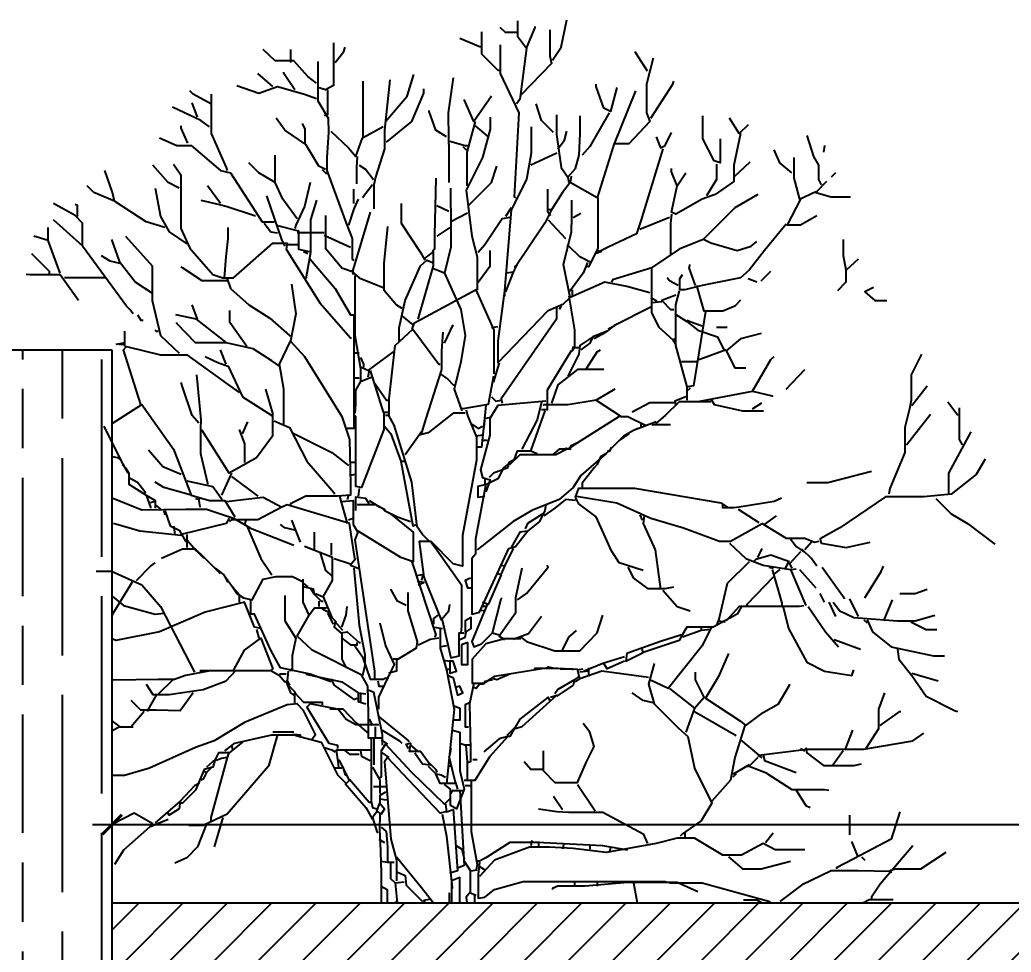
# Model space of a CAD drawing. Header units: centimetres. Extents: x -3096 to 17897, y -3131 to 15798.
# Drawn here: x 16646 to 17149, y 2409 to 2881 of the extents above; entities that cross this region are included whole.
import ezdxf

# ---------------------------------------------------------------- set-up
doc = ezdxf.new("R2010")
doc.units = ezdxf.units.CM
doc.layers.add('A-ANNO SYMB', color=3, linetype='Continuous', lineweight=13)
doc.styles.get("Standard").update_dxf_attribs({"font": 'Arial.ttf'})
doc.dimstyles.new('1_100', dxfattribs={"dimtxt": 15, "dimasz": 10, "dimexe": 10, "dimexo": 10, "dimgap": 5, "dimtad": 2, "dimdec": 0, "dimtxsty": 'Standard', "dimblk": 'ARCHTICK', "dimcen": 2.5, "dimdle": 10, "dimadec": 0, "dimazin": 0, "dimtfac": 1, "dimtdec": 0, "dimtmove": 0, "dimatfit": 3, "dimldrblk": 'ARCHTICK', "dimfxl": 1, "dimarcsym": 0})

# ---------------------------------------------------------------- blocks, each defined once
blk = doc.blocks.new('_ArchTick')
at = {"color": 0, "linetype": 'ByBlock', "const_width": 0.15}
blk.add_lwpolyline([(-0.5, -0.5), (0.5, 0.5)], dxfattribs=at)
blk = doc.blocks.new('*D73')
at = {"layer": 'A-ANNO SYMB', "color": 0, "lineweight": -2, "transparency": 16777216}
for p, q in [((16693.07, 2443.85), (16693.07, 2483.48)), ((17648.08, 2443.85), (17648.08, 2483.48)), ((16683.07, 2473.48), (17658.08, 2473.48))]:
    blk.add_line(p, q, dxfattribs=at)
at = {"layer": 'Defpoints', "color": 0, "transparency": 16777216}
for p in [(17648.08, 2473.48), (16693.07, 2433.85), (17648.08, 2433.85)]:
    blk.add_point(p, dxfattribs=at)
at = {"layer": 'A-ANNO SYMB', "color": 0, "lineweight": -2, "transparency": 16777216, "xscale": 10, "yscale": 10, "zscale": 10, "rotation": 180}
blk.add_blockref('_ArchTick', (16693.07, 2473.48), dxfattribs=at)
at = {"layer": 'A-ANNO SYMB', "color": 0, "lineweight": -2, "transparency": 16777216, "xscale": 10, "yscale": 10, "zscale": 10}
blk.add_blockref('_ArchTick', (17648.08, 2473.48), dxfattribs=at)
at = {"layer": 'A-ANNO SYMB', "color": 0, "transparency": 16777216, "insert": (17170.57, 2486.14), "char_height": 15, "attachment_point": 5}
blk.add_mtext('955', dxfattribs=at)

msp = doc.modelspace()

# ---------------------------------------------------------------- hatches: boundary and pattern name
at = {"transparency": 33554508}
h = msp.add_hatch(dxfattribs=at)
h.set_pattern_fill('GOST_WOOD', color=256, scale=10)
h.set_pattern_definition([(90, (6547.847, 2249.15), (60, -4e-15), [100, -20]), (90, (6567.847, 2229.15), (60, -4e-15), [60, -15, 30, -15]), (90, (6587.847, 2199.15), (60, -4e-15), [100, -20])])
h.paths.add_polyline_path([(16633.06, 2113.79), (16693.06, 2113.79), (16693.06, 2133.79), (16693.06, 2413.79), (16693.06, 2713.79), (16633.06, 2713.79)])
h = msp.add_hatch(dxfattribs=at)
h.set_pattern_fill('ANSI31', color=256, scale=5)
h.set_pattern_definition([(45, (13825.56, 2269.15), (-11.22532, 11.22532), [])])
h.paths.add_polyline_path([(16693.06, 2433.79), (16693.06, 2403.79), (17473.06, 2403.79), (17648.07, 2403.79), (17648.07, 2433.79)])
h.paths.add_polyline_path([(17013.06, 2403.79), (17013.06, 2153.79), (17028.06, 2153.79), (17028.06, 2403.79)])
h.paths.add_polyline_path([(17098.06, 2403.79), (17068.06, 2403.79), (17068.06, 2153.79), (17098.06, 2153.79)])
h.paths.add_polyline_path([(17228.06, 2153.79), (17243.06, 2153.79), (17243.06, 2403.79), (17228.06, 2403.79)])
h.paths.add_polyline_path([(17443.06, 2153.79), (17473.06, 2153.79), (17473.06, 2403.79), (17443.06, 2403.79)])

# ---------------------------------------------------------------- linework, layer by layer
for p, q in [((16693.06, 2713.79), (16633.06, 2713.79)), ((16693.06, 2413.79), (16693.06, 2713.79))]:
    msp.add_line(p, q)
at = {"color": 84}
for points in [[(16898.66, 2880.69), (16898.66, 2872.94), (16903.09, 2866.85), (16907.52, 2877.37), (16907.52, 2877.92)], [(16916.37, 2860.76), (16920.8, 2867.4), (16923.57, 2881.24)], [(16880.39, 2875.15), (16880.39, 2864.08), (16888.69, 2855.77), (16889.24, 2855.77)], [(16898.1, 2874.88), (16892.57, 2874.88), (16889.8, 2877.37)], [(16914.99, 2876.26), (16914.99, 2862.97), (16915.82, 2859.1), (16900.32, 2843.04)], [(16879.83, 2867.4), (16869.31, 2871.83)], [(16796.78, 2849.13), (16792.35, 2852.45), (16785.15, 2860.48), (16775.74, 2860.48), (16769.65, 2866.29)], [(16783.77, 2859.65), (16783.77, 2866.29)], [(16805.36, 2869.62), (16805.36, 2848.02), (16801.21, 2845.81), (16797.34, 2846.92)], [(16806.19, 2859.65), (16810.62, 2865.19), (16811.18, 2867.4)], [(16889.8, 2868.51), (16889.8, 2854.11), (16899.21, 2834.18), (16897, 2791.55), (16897.55, 2791)], [(16903.09, 2866.85), (16899.76, 2840.83), (16898.1, 2838.61)], [(16964.54, 2855.22), (16958.45, 2864.63), (16958.45, 2865.19)], [(16797.34, 2860.2), (16797.34, 2840.27), (16802.6, 2831.41), (16802.73, 2824.22), (16801.97, 2811.48), (16801.97, 2804.84), (16811.73, 2778.26), (16814.78, 2770.51), (16814.78, 2759.99), (16815.61, 2759.44)], [(16967.31, 2861.86), (16963.99, 2848.58), (16963.99, 2834.18), (16965.65, 2829.75), (16955.13, 2818.4), (16947.38, 2818.4)], [(16774.64, 2847.47), (16766.88, 2854.11)], [(16785.71, 2845.81), (16780.17, 2854.11), (16780.17, 2854.67)], [(16830.56, 2826.98), (16820.31, 2821.45), (16820.31, 2850.24)], [(16833.88, 2850.79), (16831.11, 2825.32), (16831.11, 2815.91), (16826.68, 2801.51), (16825.85, 2797.64), (16825.71, 2792.1), (16825.71, 2785.46)], [(16831.66, 2829.75), (16842.74, 2842.49), (16846.06, 2853.56)], [(16865.99, 2851.9), (16863.5, 2834.18), (16863.64, 2820.89), (16863.71, 2815.36), (16863.71, 2798.75)], [(16966.2, 2831.41), (16977.28, 2848.58), (16977.83, 2850.24)], [(16743.08, 2838.61), (16734.22, 2843.59), (16732.56, 2845.25)], [(16756.36, 2848.02), (16767.44, 2844.15), (16776.85, 2847.47), (16790.69, 2843.59), (16796.78, 2841.38)], [(16802.32, 2845.81), (16802.32, 2833.07), (16800.66, 2832.52)], [(16832.22, 2819.23), (16844.95, 2829.75), (16851.04, 2844.15), (16851.04, 2846.36)], [(16958.45, 2845.25), (16947.38, 2818.12), (16939.07, 2791), (16925.23, 2798.75), (16921.36, 2793.76), (16915.82, 2784.9), (16914.16, 2784.9)], [(16949.04, 2846.92), (16945.72, 2834.73), (16942.4, 2836.4), (16938.52, 2847.47), (16938.52, 2848.58)], [(16743.35, 2843.59), (16743.35, 2823.66), (16750.83, 2806.5), (16751.38, 2804.84)], [(16885.37, 2842.49), (16876.51, 2829.75), (16871.53, 2840.83)], [(16742.52, 2826.98), (16738.09, 2830.31), (16723.7, 2836.95)], [(16736.43, 2831.97), (16733.66, 2839.16)], [(16862.67, 2822), (16857.13, 2825.32), (16853.81, 2834.73), (16853.81, 2835.29)], [(16916.93, 2824.22), (16910.84, 2830.31), (16908.07, 2838.61)], [(16801.21, 2805.39), (16797.89, 2807.05), (16791.25, 2818.12), (16780.73, 2825.32), (16776.3, 2831.41)], [(16884.81, 2831.97), (16884.81, 2825.88), (16880.94, 2811.48), (16872.63, 2794.87), (16875.4, 2771.62), (16878.17, 2761.1), (16878.17, 2744.49)], [(16877.06, 2829.75), (16872.91, 2814.25), (16872.91, 2797.09)], [(16918.31, 2833.07), (16918.31, 2823.11), (16920.8, 2806.5), (16924.13, 2801.51), (16928, 2805.94), (16929.94, 2812.59), (16930.35, 2823.66), (16930.35, 2832.52)], [(16945.16, 2834.18), (16935.2, 2817.02), (16931.32, 2812.59)], [(17001.36, 2820.89), (17001.36, 2808.71), (16998.32, 2809.82), (16992.5, 2820.89), (16992.5, 2832.52)], [(17015.48, 2828.09), (17011.05, 2823.66), (17006.07, 2831.41)], [(16731.45, 2818.68), (16728.13, 2826.43), (16728.13, 2827.54)], [(16790.97, 2818.12), (16790.97, 2825.88), (16789.58, 2828.64)], [(16803.98, 2824.77), (16812.84, 2816.46), (16816.71, 2812.03), (16820.04, 2821.45)], [(16877.06, 2827.54), (16883.71, 2822), (16884.26, 2822)], [(16905.58, 2826.98), (16905.58, 2813.7), (16903.09, 2800.41), (16895.33, 2784.9), (16892.01, 2743.93), (16888.69, 2718.47), (16888.69, 2707.39), (16914.16, 2733.97), (16921.91, 2737.29), (16925.23, 2740.61), (16921.91, 2757.22), (16926.06, 2773.83), (16926.2, 2781.03), (16926.2, 2789.89)], [(16919.14, 2815.91), (16922.46, 2820.34), (16923.57, 2824.77)], [(16717.05, 2821.45), (16725.91, 2817.57), (16733.11, 2817.57), (16748.06, 2804.84), (16753.04, 2803.73), (16769.1, 2778.81), (16775.19, 2778.81)], [(16864.33, 2819.79), (16872.08, 2817.57), (16873.19, 2817.57)], [(16968.97, 2822), (16971.19, 2816.46), (16973.4, 2817.57), (16976.72, 2824.22)], [(17011.6, 2823.66), (17008.28, 2807.61), (17008.28, 2799.3), (16998.87, 2792.66), (16992.23, 2790.44), (16978.94, 2782.69), (16976.72, 2783.8), (16979.49, 2797.09), (16976.72, 2804.28), (16976.72, 2805.94)], [(17045.38, 2822.55), (17048.7, 2812.03), (17051.19, 2807.61), (17051.19, 2800.41), (17052.58, 2797.64)], [(16870.97, 2817.02), (16872.63, 2815.36)], [(16972.29, 2815.91), (16961.22, 2779.37), (16959.01, 2772.72), (16944.61, 2766.08), (16940.18, 2763.87), (16939.07, 2764.42)], [(17037.63, 2803.73), (17031.54, 2808.71), (17028.77, 2815.36)], [(17054.24, 2817.57), (17053.68, 2814.25)], [(16775.74, 2798.75), (16775.74, 2812.59)], [(16817.27, 2812.03), (16816.99, 2806.5), (16816.99, 2798.19)], [(16918.59, 2813.7), (16905.3, 2807.61)], [(17038.73, 2811.48), (17038.73, 2800.96), (17041.5, 2790.44), (17049.81, 2794.32)], [(16694.35, 2789.33), (16693.25, 2793.76), (16689.37, 2804.84)], [(16727.02, 2795.98), (16721.48, 2798.75), (16713.73, 2807.61)], [(16724.25, 2808.16), (16727.85, 2802.62), (16727.85, 2775.49), (16732.56, 2765.53), (16744.18, 2752.24), (16749.17, 2750.58), (16754.7, 2750.58), (16774.64, 2768.02), (16781.83, 2768.02), (16781.28, 2764.97), (16798.44, 2737.84), (16813.95, 2720.13), (16814.5, 2720.13)], [(16786.82, 2780.48), (16779.62, 2790.44), (16775.74, 2798.75), (16767.44, 2803.73), (16762.45, 2808.71)], [(16799.55, 2805.39), (16801.76, 2803.18)], [(16818.37, 2807.61), (16821.7, 2805.39), (16825.57, 2800.41)], [(16873.74, 2787.12), (16885.37, 2798.75), (16888.14, 2807.05)], [(16999.42, 2808.16), (16999.42, 2800.41), (16994.44, 2792.1)], [(17008.84, 2802.07), (17016.59, 2809.27)], [(16857.13, 2800.96), (16856.58, 2772.17), (16856.58, 2764.97), (16855.47, 2763.87)], [(16924.13, 2801.51), (16924.68, 2798.75)], [(16925.79, 2802.07), (16925.23, 2798.75)], [(16979.49, 2797.09), (16983.92, 2803.73)], [(17059.77, 2803.73), (17057.56, 2801.51)], [(16719.82, 2776.05), (16710.41, 2778.81), (16694.35, 2789.33), (16683.83, 2793.76), (16680.51, 2797.09)], [(16714.84, 2795.98), (16717.61, 2781.58), (16722.04, 2773.83), (16730.9, 2767.74)], [(16748.06, 2788.23), (16741.42, 2797.09)], [(16793.46, 2798.75), (16790.69, 2786.57), (16786.26, 2777.15), (16785.71, 2775.49)], [(16815.61, 2788.23), (16815.61, 2795.42)], [(16825.02, 2797.64), (16820.04, 2791)], [(16864.61, 2795.98), (16864.74, 2776.05), (16864.74, 2766.08), (16861.56, 2752.79), (16856.02, 2755.01)], [(16913.88, 2795.42), (16913.88, 2784.35), (16915.27, 2782.14)], [(17055.34, 2799.3), (17049.81, 2793.76), (17057.56, 2791.55), (17067.52, 2791.55)], [(16738.09, 2789.89), (16747.51, 2787.67), (16751.38, 2786.57), (16765.22, 2782.14), (16765.78, 2782.14)], [(16771.31, 2792.1), (16779.06, 2769.4), (16780.73, 2766.63)], [(16796.78, 2789.89), (16793.74, 2779.92), (16793.74, 2763.31), (16791.25, 2750.02)], [(16817.82, 2790.44), (16815.61, 2785.46), (16812.84, 2777.15)], [(16939.35, 2791), (16939.35, 2765.53), (16935.75, 2758.33), (16930.22, 2761.1), (16924.68, 2766.63), (16923.57, 2766.63)], [(17020.46, 2792.66), (17008.84, 2786.01), (16992.78, 2769.96), (16980.6, 2764.97), (16966.48, 2755.56), (16966.48, 2732.86), (16970.08, 2725.66), (16977.28, 2719.02), (16978.38, 2719.57)], [(17042.06, 2790.44), (17035.41, 2777.43), (17042.06, 2777.43), (17050.36, 2782.14)], [(16703.77, 2732.31), (16702.1, 2734.52), (16700.44, 2736.18), (16678.02, 2766.63), (16678.02, 2778.26), (16674.42, 2782.14), (16666.12, 2786.57), (16663.35, 2788.23)], [(16675.53, 2781.58), (16675.53, 2787.12), (16674.42, 2787.67)], [(16839.69, 2788.23), (16839.69, 2778.26), (16849.38, 2763.31), (16851.59, 2759.44)], [(16857.69, 2787.12), (16863.78, 2784.35)], [(16895.33, 2786.01), (16892.57, 2781.58)], [(16915.82, 2784.9), (16912.5, 2778.26), (16897.55, 2756.11), (16897, 2756.11)], [(16678.3, 2766.63), (16663.35, 2779.92)], [(16801.21, 2782.14), (16801.21, 2765.53), (16809.52, 2755.56), (16814.5, 2753.9), (16815.05, 2754.45)], [(16823.91, 2783.8), (16815.05, 2754.45), (16815.05, 2752.24)], [(16873.19, 2783.24), (16864.88, 2778.81)], [(16894.78, 2781.03), (16890.91, 2780.48), (16882.05, 2767.19), (16878.72, 2763.31)], [(16914.16, 2779.92), (16923.02, 2770.51)], [(16926.89, 2781.03), (16930.77, 2783.24)], [(16975.62, 2781.03), (16960.67, 2774.94)], [(16976.72, 2782.69), (16976.17, 2778.26), (16976.17, 2762.2)], [(16660.58, 2769.4), (16660.58, 2776.05)], [(16750, 2750.58), (16750.97, 2761.1), (16752, 2770.51), (16752, 2776.05)], [(16770.21, 2778.26), (16773.53, 2773.83), (16776.85, 2773.28)], [(16776.3, 2777.15), (16787.65, 2774.39), (16787.65, 2764.97), (16792.91, 2763.87)], [(16832.77, 2776.6), (16830.83, 2757.78), (16830.83, 2744.49), (16837.2, 2736.74), (16839.97, 2735.08)], [(16864.33, 2776.05), (16857.69, 2771.62)], [(17034.86, 2777.71), (17023.79, 2764.42), (17016.03, 2754.45), (17011.6, 2750.58), (16992.23, 2746.7), (16983.37, 2744.49), (16980.88, 2744.49), (16980.88, 2750.02), (16982.26, 2752.24)], [(16666.67, 2752.79), (16660.58, 2769.4), (16653.38, 2771.62)], [(16692.69, 2769.96), (16696.57, 2758.88), (16704.87, 2748.36), (16713.18, 2742.83)], [(16699.89, 2771.62), (16713.45, 2756.67), (16713.45, 2738.95), (16717.61, 2721.23), (16727.02, 2712.37)], [(16800.66, 2773.28), (16786.82, 2773.28)], [(16800.66, 2772.17), (16813.95, 2766.08)], [(16993.33, 2769.96), (16996.66, 2768.29), (17009.94, 2764.42), (17017.14, 2766.63), (17019.91, 2768.85)], [(17071.4, 2759.99), (17065.31, 2754.45), (17063.93, 2761.65), (17063.93, 2769.96)], [(16781.83, 2767.46), (16787.37, 2767.46)], [(16878.72, 2748.36), (16884.81, 2756.67), (16884.81, 2764.42)], [(16652.27, 2762.76), (16661.13, 2753.9), (16661.13, 2752.24)], [(16697.12, 2757.78), (16692.14, 2758.88), (16687.71, 2761.65)], [(16790.14, 2763.87), (16792.35, 2762.76)], [(16793.46, 2759.99), (16806.19, 2745.04), (16813.95, 2731.75), (16815.61, 2731.75)], [(16838.58, 2718.47), (16838.58, 2725.11), (16841.63, 2738.95), (16849.38, 2756.67), (16852.7, 2759.44), (16855.47, 2758.33)], [(16848.27, 2729.54), (16856.02, 2756.67), (16856.02, 2763.87), (16851.59, 2760.54)], [(16941.29, 2763.87), (16938.52, 2762.76)], [(16751.38, 2748.92), (16738.65, 2748.92), (16728.68, 2755.56), (16728.13, 2756.11)], [(16898.66, 2757.78), (16896.44, 2753.35), (16892.57, 2743.38)], [(16934.09, 2758.33), (16931.88, 2752.79), (16925.23, 2743.93), (16924.68, 2743.93)], [(16935.75, 2758.33), (16934.64, 2756.11), (16934.09, 2756.11)], [(16966.76, 2755.56), (16946.83, 2749.47), (16946.27, 2748.36)], [(16988.9, 2746.7), (16985.58, 2755.56), (16986.14, 2757.22)], [(17065.03, 2754.45), (17065.03, 2748.36), (17060.88, 2743.93)], [(16676.08, 2738.95), (16666.67, 2751.96), (16651.72, 2751.96), (16649.51, 2752.24)], [(16689.37, 2750.58), (16668.88, 2750.58)], [(16751.38, 2750.02), (16753.04, 2745.04), (16762.45, 2736.74), (16772.97, 2730.09), (16782.94, 2721.23), (16783.49, 2721.23)], [(16814.5, 2753.9), (16818.37, 2750.58), (16830.56, 2745.59), (16831.11, 2745.59)], [(16816.16, 2751.68), (16816.16, 2721.23), (16818.93, 2704.62), (16818.93, 2697.98), (16824.47, 2700.19)], [(16861.56, 2752.79), (16869.87, 2734.52), (16872.08, 2721.23), (16869.87, 2707.95), (16866.54, 2694.1), (16870.42, 2683.03)], [(16896.44, 2753.35), (16893.12, 2752.79)], [(16980.05, 2746.7), (16975.62, 2748.92), (16974.51, 2750.58)], [(17019.91, 2748.36), (17015.48, 2750.02)], [(17022.12, 2748.92), (17027.11, 2753.9)], [(16784.05, 2747.26), (16786.26, 2732.31), (16783.49, 2718.47)], [(16886.75, 2701.86), (16886.75, 2724), (16877.62, 2744.49), (16846.06, 2727.32), (16844.95, 2724.56)], [(16965.65, 2742.83), (16954.02, 2746.15), (16942.95, 2748.36), (16925.23, 2740.61)], [(16926.34, 2744.49), (16926.34, 2741.17)], [(17011.75, 2739.23), (17008.84, 2736.18), (17002.75, 2733.69), (16993.33, 2733.69), (16989.46, 2746.7)], [(17079.15, 2745.59), (17074.72, 2743.38), (17079.71, 2738.95), (17085.8, 2738.95)], [(16892.01, 2743.93), (16892.01, 2741.17)], [(16924.68, 2741.17), (16927.45, 2724), (16927.45, 2715.14), (16930.22, 2715.14)], [(16966.2, 2740.61), (16968.97, 2738.95), (16968.97, 2738.4)], [(16978.94, 2741.72), (16971.74, 2738.95), (16976.17, 2734.52), (16977.83, 2734.52)], [(16980.6, 2743.93), (16978.66, 2736.74), (16978.66, 2716.25), (16984.47, 2695.21), (16984.47, 2688.57)], [(16736.43, 2729.54), (16733.66, 2736.74)], [(16918.31, 2735.63), (16918.31, 2729.54), (16890.35, 2689.12), (16890.91, 2686.91)], [(16920.8, 2736.18), (16919.7, 2734.52)], [(16966.2, 2735.63), (16947.38, 2726.22), (16944.06, 2723.45), (16936.86, 2720.68), (16935.2, 2717.36), (16930.77, 2714.04)], [(16971.74, 2738.4), (16966.76, 2737.84)], [(16705.98, 2731.75), (16707.64, 2728.98), (16708.75, 2728.98)], [(16751.38, 2717.36), (16735.88, 2729.54), (16725.36, 2731.75)], [(16761.35, 2715.7), (16752.77, 2727.88), (16752.77, 2733.97)], [(16815.61, 2731.75), (16815.61, 2692.44), (16815.61, 2674.17), (16812.28, 2674.17)], [(16839.97, 2731.2), (16845.5, 2726.77)], [(16978.38, 2732.31), (16984.47, 2728.43), (16990.01, 2724), (16999.98, 2720.68), (17003.3, 2714.04)], [(16993.89, 2733.41), (16987.8, 2695.76), (16985.03, 2695.21)], [(16777.96, 2705.73), (16774.08, 2708.5), (16764.67, 2714.59), (16750.83, 2717.63), (16735.32, 2717.63), (16725.91, 2727.32), (16725.91, 2727.88)], [(16833.6, 2680.82), (16833.6, 2689.12), (16836.65, 2716.25), (16845.5, 2724.56), (16858.79, 2706.84), (16859.35, 2706.84)], [(16861.56, 2717.36), (16865.99, 2726.77)], [(16888.69, 2725.66), (16885.37, 2725.11)], [(16947.93, 2726.22), (16944.61, 2724.56)], [(16984.47, 2728.98), (16988.9, 2727.32), (16992.23, 2726.22)], [(17004.96, 2725.39), (16999.42, 2725.39)], [(16699.34, 2723.45), (16699.34, 2715.7)], [(16714.73, 2724.06), (16715.39, 2723.45), (16716.5, 2723.45)], [(16860.73, 2722.89), (16860.04, 2713.48), (16860.04, 2704.07), (16852.15, 2679.15), (16849.93, 2671.96), (16850.49, 2671.4)], [(16936.86, 2720.68), (16930.22, 2716.25), (16929.66, 2711.82), (16924.13, 2700.75)], [(16944.06, 2723.45), (16941.29, 2721.79), (16937.41, 2719.57)], [(17022.12, 2722.34), (17011.6, 2719.57), (17004.41, 2713.48), (17008.84, 2704.9), (17014.37, 2704.9)], [(16698.78, 2717.36), (16694.91, 2716.8)], [(16698.78, 2716.8), (16696.57, 2716.8)], [(16707.64, 2686.35), (16698.78, 2714.04), (16700.44, 2715.7), (16717.61, 2711.54), (16730.9, 2711.54), (16755.81, 2693.55), (16756.36, 2694.1)], [(16780.17, 2676.39), (16780.17, 2694.1), (16777.96, 2706.84), (16783.49, 2718.47), (16790.69, 2710.71), (16809.52, 2680.26), (16813.39, 2668.64), (16813.95, 2645.93), (16813.95, 2640.4), (16807.3, 2639.84), (16791.25, 2639.84), (16783.49, 2635.97), (16783.49, 2635.42)], [(16926.89, 2715.7), (16926.34, 2713.48), (16927.45, 2715.14)], [(16977.28, 2719.02), (16978.94, 2716.8)], [(16740.31, 2710.71), (16746.95, 2707.39), (16751.93, 2705.73), (16759.13, 2690.23), (16774.08, 2680.82)], [(16750.83, 2706.84), (16748.06, 2714.04)], [(16818.37, 2712.37), (16815.61, 2712.37)], [(16835.54, 2712.93), (16822.8, 2703.52), (16818.93, 2705.18)], [(16818.93, 2710.16), (16820.59, 2706.84), (16820.59, 2705.18)], [(16925.79, 2713.48), (16913.61, 2693.55), (16913.61, 2683.58), (16910.84, 2683.58)], [(16933.54, 2704.62), (16939.07, 2712.93), (16940.74, 2714.04)], [(17004.41, 2714.04), (16991.12, 2709.05), (16990.57, 2709.05)], [(17017.69, 2693), (17027.11, 2709.05), (17028.77, 2710.71)], [(17103.51, 2711.82), (17098.25, 2701.3), (17098.25, 2688.57), (17097.42, 2684.14), (17094.93, 2674.73), (17094.93, 2661.99), (17087.46, 2643.72), (17086.9, 2640.95)], [(16889.24, 2707.39), (16887.03, 2699.64), (16886.48, 2697.43)], [(16942.4, 2704.07), (16929.11, 2704.07), (16919.14, 2696.32), (16915.82, 2686.91)], [(16990.01, 2707.95), (16981.71, 2707.95)], [(17034.86, 2694.1), (17044.27, 2704.07)], [(16735.88, 2701.3), (16738.09, 2678.6), (16737.82, 2674.17), (16737.82, 2661.44), (16741.42, 2646.49), (16741.42, 2645.93)], [(16818.37, 2699.64), (16816.16, 2699.64)], [(16823.36, 2703.52), (16822.8, 2700.19)], [(16823.91, 2703.52), (16830.56, 2682.48), (16833.32, 2682.48)], [(16859.35, 2701.86), (16863.22, 2699.09), (16865.99, 2696.32), (16866.54, 2696.32)], [(16886.48, 2700.75), (16883.71, 2686.35), (16870.97, 2684.14), (16870.42, 2684.14)], [(16736.99, 2676.94), (16733.66, 2680.82), (16728.68, 2695.21), (16728.13, 2697.43)], [(16770.76, 2694.1), (16774.36, 2681.92), (16774.36, 2670.3), (16766.33, 2659.22), (16752.49, 2651.47), (16738.65, 2673.06), (16738.09, 2673.06)], [(16818.93, 2697.98), (16816.44, 2693.55), (16816.44, 2686.35), (16816.16, 2681.92)], [(16825.57, 2697.98), (16832.22, 2688.57), (16833.32, 2688.57)], [(16947.93, 2694.1), (16938.52, 2688.57), (16951.25, 2680.26), (16954.58, 2680.26), (16963.44, 2675.83)], [(16986.14, 2694.66), (16984.47, 2693)], [(17098.53, 2685.8), (17106.28, 2695.76)], [(16755.81, 2693.55), (16757.47, 2692.44)], [(16885.37, 2690.23), (16887.58, 2688.01), (16890.35, 2688.57)], [(16983.92, 2690.23), (16978.38, 2688.01), (16978.94, 2685.8)], [(16991.12, 2688.01), (17017.69, 2693), (17027.66, 2690.78), (17027.66, 2690.23)], [(16996.66, 2689.12), (16998.32, 2686.35), (17012.71, 2683.03), (17023.35, 2683.03)], [(16693.06, 2676.66), (16708.2, 2686.35), (16724.25, 2663.65), (16733.11, 2640.4), (16742.52, 2637.63), (16750.27, 2637.63), (16755.26, 2629.32)], [(16882.6, 2685.8), (16880.39, 2664.76), (16878.17, 2664.76)], [(16913.05, 2688.01), (16888.69, 2685.8), (16884.54, 2679.15), (16884.54, 2670.85), (16879.83, 2653.13), (16880.94, 2649.26), (16884.81, 2648.15), (16882.6, 2642.06)], [(16910.84, 2687.46), (16908.62, 2678.6), (16900.87, 2663.65)], [(16938.52, 2688.57), (16924.13, 2686.08), (16911.94, 2686.08), (16911.39, 2685.8)], [(16978.38, 2687.18), (16965.65, 2687.18), (16956.79, 2682.48)], [(16996.66, 2687.74), (16980.6, 2687.74), (16973.4, 2680.82), (16968.97, 2676.94), (16968.97, 2675.83)], [(17017.69, 2684.14), (17022.49, 2687.19)], [(17121.78, 2680.82), (17116.8, 2687.46)], [(17122.61, 2684.69), (17122.61, 2668.64), (17124, 2665.87)], [(16830.83, 2682.48), (16830.83, 2673.62), (16819.48, 2644.27), (16816.71, 2644.83), (16816.71, 2680.26), (16816.16, 2680.82)], [(16854.36, 2616.59), (16850.49, 2620.47), (16847.72, 2624.34), (16844.95, 2647.04), (16836.09, 2675.83), (16833.32, 2680.82), (16831.66, 2680.82)], [(16872.63, 2683.58), (16873.19, 2680.82), (16877.89, 2669.74), (16877.89, 2658.12), (16870.7, 2619.91), (16870.7, 2604.41), (16865.99, 2605.52), (16854.92, 2616.87), (16848.83, 2616.87), (16851.04, 2598.87), (16859.9, 2577.28), (16863.78, 2581.71), (16864.33, 2585.03)], [(16872.08, 2681.92), (16865.99, 2681.92), (16853.26, 2671.96), (16848.83, 2670.85)], [(16882.05, 2679.71), (16881.49, 2674.73)], [(16884.81, 2679.71), (16882.6, 2679.15)], [(16912.5, 2683.03), (16905.3, 2663.1)], [(16950.15, 2680.26), (16929.11, 2666.97), (16925.79, 2665.31), (16925.23, 2664.76)], [(17095.76, 2665.87), (17107.94, 2681.37)], [(16688.82, 2675.28), (16697.68, 2657.56), (16701, 2651.47)], [(16759.13, 2671.4), (16761.9, 2677.49)], [(16775.19, 2678.05), (16782.94, 2674.73), (16791.8, 2657.56), (16805.64, 2641.51), (16805.64, 2640.95)], [(16831.11, 2675.28), (16834.43, 2671.4), (16839.41, 2657.56), (16841.63, 2657.56)], [(16875.4, 2676.39), (16878.72, 2674.17), (16880.94, 2675.28)], [(16968.97, 2677.49), (16957.35, 2673.06), (16952.36, 2670.3), (16950.7, 2668.64)], [(16959.56, 2674.17), (16957.35, 2673.06)], [(16961.22, 2676.94), (16961.22, 2674.73)], [(16966.76, 2676.11), (16976.17, 2676.11)], [(16757.47, 2673.62), (16760.24, 2666.42), (16760.24, 2657.01)], [(16784.6, 2671.96), (16804.53, 2661.99), (16812.84, 2655.35)], [(16849.93, 2672.51), (16841.63, 2660.88)], [(16880.94, 2670.85), (16877.62, 2670.3)], [(16955.13, 2671.4), (16950.15, 2668.08), (16943.5, 2661.44), (16930.77, 2650.36), (16926.89, 2644.27), (16919.7, 2638.18), (16905.85, 2632.65), (16896.44, 2627.11), (16878.17, 2612.71)], [(17128.43, 2672.51), (17117.08, 2651.47), (17117.08, 2640.95)], [(16883.15, 2668.08), (16880.94, 2668.08)], [(16929.11, 2666.97), (16924.13, 2663.65), (16923.02, 2664.21)], [(16946.27, 2664.76), (16945.16, 2662.54), (16944.06, 2662.54)], [(16693.06, 2659.92), (16696.57, 2659.22), (16697.12, 2659.78)], [(16696.01, 2659.22), (16697.68, 2658.12)], [(16728.13, 2650.92), (16718.71, 2654.79), (16711.52, 2663.1)], [(16923.57, 2663.65), (16918.03, 2660.88), (16899.76, 2660.88), (16897.55, 2658.67), (16894.23, 2657.01), (16893.67, 2654.24), (16886.48, 2651.47), (16884.26, 2649.26)], [(16894.78, 2655.9), (16897, 2658.12), (16898.66, 2662.82), (16905.3, 2662.82), (16908.62, 2661.44)], [(16925.79, 2663.65), (16919.7, 2663.65), (16916.37, 2660.88)], [(16943.5, 2661.44), (16940.74, 2659.78), (16939.07, 2655.9), (16937.41, 2654.24), (16931.32, 2646.49), (16931.32, 2643.72)], [(16698.23, 2655.9), (16699.89, 2654.24), (16701.55, 2651.47), (16701.55, 2645.93), (16710.41, 2640.4), (16714.84, 2637.63), (16714.84, 2633.75)], [(16816.16, 2657.01), (16813.39, 2657.01)], [(16839.41, 2657.56), (16845.5, 2624.9), (16847.17, 2625.45)], [(16894.23, 2656.45), (16891.46, 2654.24), (16888.69, 2648.7), (16883.15, 2645.93), (16878.45, 2644.83), (16878.45, 2639.29), (16882.05, 2639.84)], [(17135.63, 2658.67), (17131.2, 2650.92), (17118.46, 2640.95), (17104.62, 2639.57), (17085.24, 2639.57), (17061.99, 2623.79), (17052.02, 2618.25), (17052.58, 2616.04), (17065.31, 2613.82), (17077.49, 2616.59)], [(16701.55, 2649.26), (16705.98, 2647.04), (16709.86, 2642.06), (16709.3, 2640.95)], [(16753.6, 2651.47), (16748.61, 2640.4)], [(16753.6, 2649.81), (16766.88, 2639.84)], [(16816.16, 2650.92), (16813.95, 2650.36)], [(17045.38, 2646.77), (17055.9, 2646.77), (17078.04, 2652.58)], [(16733.11, 2640.4), (16719.27, 2644.27), (16714.84, 2647.04)], [(16730.9, 2647.6), (16744.18, 2644.83), (16748.61, 2638.74), (16748.61, 2638.18)], [(16882.6, 2645.93), (16877.34, 2618.25), (16877.34, 2610.5), (16875.4, 2608.29), (16875.4, 2580.05), (16879.28, 2581.16), (16894.23, 2613.27), (16897.55, 2614.38), (16903.64, 2622.13)], [(16882.05, 2648.7), (16882.05, 2645.93)], [(16962.33, 2602.2), (16950.15, 2606.07), (16946.27, 2612.16), (16938.52, 2629.32), (16929.66, 2635.97), (16928, 2639.29), (16929.66, 2644), (16957.9, 2644), (17001.64, 2636.52), (17004.96, 2634.31)], [(16693.06, 2639.1), (16708.2, 2632.92), (16730.34, 2633.34), (16740.86, 2633.34), (16754.7, 2628.77), (16763.01, 2623.79)], [(16710.41, 2640.4), (16712.62, 2634.31), (16712.62, 2633.75)], [(16735.32, 2638.74), (16737.54, 2638.18)], [(16750.83, 2637.08), (16769.65, 2639.29), (16779.06, 2634.31), (16766.88, 2627.94), (16753.6, 2627.94), (16752.49, 2627.11)], [(16808.41, 2639.84), (16812.28, 2626)], [(16812.84, 2640.4), (16812.28, 2638.18)], [(16823.36, 2635.97), (16821.7, 2638.74), (16816.44, 2639.29), (16816.44, 2632.65)], [(16818.37, 2643.72), (16817.82, 2639.84)], [(16928.55, 2639.84), (16949.04, 2636.52), (16966.2, 2628.77), (16982.81, 2623.79), (17001.08, 2617.14), (17006.62, 2617.14), (17022.68, 2626), (17034.86, 2618.53), (17044.27, 2618.53), (17049.25, 2616.59), (17051.47, 2617.14)], [(17032.45, 2638.92), (17028.77, 2637.08), (17011.05, 2634.31), (17008.28, 2634.03), (17002.75, 2634.03), (17002.75, 2635.97)], [(17110.71, 2638.74), (17118.46, 2630.99), (17126.77, 2626), (17140.61, 2615.48)], [(16714.84, 2637.08), (16712.62, 2636.52)], [(16714.84, 2635.42), (16717.61, 2633.2)], [(16736.99, 2637.63), (16737.54, 2634.31)], [(16816.16, 2608.29), (16813.39, 2626), (16781.83, 2635.42), (16779.06, 2634.31)], [(16809.52, 2637.08), (16815.33, 2637.63), (16815.33, 2625.45), (16817.27, 2622.13)], [(16817.27, 2635.69), (16826.68, 2635.69), (16831.11, 2633.2), (16831.11, 2632.65)], [(16823.36, 2637.63), (16828.89, 2634.31)], [(16829.45, 2634.31), (16831.11, 2632.65), (16837.75, 2629.32), (16844.4, 2627.11)], [(16913.05, 2635.42), (16912.5, 2632.65), (16909.73, 2627.11), (16903.64, 2622.13), (16899.76, 2621.57), (16895.33, 2613.82)], [(16928, 2637.63), (16923.02, 2638.18), (16917.48, 2633.75), (16911.94, 2629.88)], [(16719.27, 2632.65), (16719.82, 2630.43)], [(16719.82, 2632.65), (16722.59, 2624.9), (16727.02, 2622.68), (16730.34, 2617.14), (16730.9, 2617.14)], [(16752.49, 2628.77), (16750.83, 2626), (16728.13, 2620.47)], [(16815.61, 2628.77), (16812.84, 2627.66)], [(16833.32, 2631.54), (16845.78, 2621.57), (16845.78, 2606.62), (16839.41, 2608.84), (16817.82, 2622.13), (16816.16, 2617.7), (16826.13, 2551.26), (16826.13, 2547.38)], [(16911.39, 2630.99), (16903.64, 2626), (16902.53, 2623.23)], [(16960.67, 2630.43), (16961.77, 2627.66)], [(16962.88, 2629.88), (16962.33, 2626), (16968.42, 2612.71), (16971.19, 2592.78)], [(17010.5, 2633.2), (17021.02, 2626.56)], [(17023.79, 2625.45), (17029.88, 2629.88)], [(16728.13, 2619.91), (16707.09, 2622.13), (16693.8, 2626)], [(16724.25, 2624.9), (16724.81, 2621.02)], [(16760.79, 2627.66), (16760.24, 2625.45)], [(16761.35, 2624.9), (16768.54, 2608.29), (16774.08, 2599.98)], [(16785.15, 2614.93), (16762.45, 2623.79), (16761.9, 2623.23)], [(16785.71, 2622.68), (16780.73, 2623.79), (16778.51, 2625.45)], [(16784.05, 2627.66), (16788.48, 2616.59)], [(16730.9, 2620.47), (16730.9, 2613.82)], [(16795.67, 2612.71), (16795.67, 2621.57)], [(16730.9, 2617.7), (16735.88, 2612.16), (16739.2, 2608.84), (16739.75, 2608.84)], [(16796.23, 2590.57), (16800.1, 2588.91), (16804.81, 2597.21), (16804.81, 2608.84), (16790.69, 2614.38)], [(16804.26, 2609.95), (16804.26, 2616.04)], [(16854.92, 2616.59), (16857.69, 2612.71), (16870.14, 2595), (16870.14, 2573.96), (16869.87, 2570.64)], [(17006.07, 2616.04), (17014.37, 2608.29), (17023.23, 2604.96), (17037.07, 2602.75), (17039.84, 2603.08)], [(17037.07, 2618.25), (17039.84, 2614.38), (17043.72, 2611.61), (17044.27, 2612.16)], [(17047.59, 2616.59), (17044.27, 2612.71)], [(16748.06, 2600.53), (16739.75, 2608.84), (16735.32, 2612.99), (16728.68, 2612.99), (16718.16, 2608.29)], [(16798.44, 2611.61), (16801.21, 2602.2), (16804.53, 2599.43)], [(16896.44, 2613.27), (16892.01, 2604.41), (16889.8, 2604.96)], [(17036.52, 2606.62), (17027.11, 2609.95), (17019.36, 2607.73), (17018.25, 2606.62)], [(17020.46, 2608.84), (17022.68, 2613.27)], [(17042.06, 2611.61), (17036.52, 2605.52), (17037.63, 2603.3)], [(17050.36, 2604.41), (17047.59, 2608.29), (17043.16, 2612.71), (17042.06, 2612.71)], [(16705.43, 2597.21), (16712.62, 2604.41), (16714.84, 2606.07)], [(16805.64, 2608.29), (16813.95, 2605.52)], [(16816.71, 2608.29), (16813.95, 2604.96), (16817.82, 2603.3)], [(16844.95, 2606.62), (16857.13, 2569.53), (16856.58, 2568.42)], [(16892.01, 2604.41), (16890.35, 2600.53)], [(16898.66, 2587.25), (16903.09, 2590.57), (16914.16, 2603.86), (16913.61, 2604.96)], [(16954.58, 2603.86), (16957.35, 2598.32), (16964.54, 2593.06), (16973.4, 2593.06), (16977.83, 2593.89)], [(17016.03, 2606.62), (17004.96, 2595.55), (17000.53, 2576.73), (17003.85, 2576.17)], [(17026, 2603.86), (17028.21, 2603.3)], [(17035.97, 2606.62), (17034.3, 2603.3)], [(17053.13, 2603.86), (17064.2, 2588.35), (17064.2, 2587.8)], [(17074.72, 2588.35), (17083.03, 2601.64), (17084.13, 2604.41)], [(16684.94, 2601.92), (16692.69, 2601.92), (16708.2, 2595), (16717.61, 2583.92), (16734.77, 2550.7)], [(16745.29, 2603.3), (16749.72, 2599.98), (16754.15, 2593.89), (16757.47, 2590.01), (16757.47, 2586.14)], [(16749.72, 2599.98), (16751.38, 2596.66), (16751.93, 2596.66)], [(16754.15, 2593.89), (16756.36, 2590.57), (16759.69, 2588.35), (16764.12, 2587.25), (16769.65, 2597.77), (16776.3, 2599.15), (16784.6, 2599.15), (16789.58, 2596.66)], [(16815.61, 2603.3), (16818.37, 2574.51), (16821.14, 2559.56), (16821.14, 2554.03), (16820.04, 2549.04), (16794.57, 2561.78), (16786.82, 2568.98), (16792.91, 2579.49), (16789.86, 2586.14), (16789.86, 2597.77)], [(16850.49, 2599.98), (16847.17, 2599.43)], [(16850.49, 2599.43), (16849.93, 2597.21)], [(16888.14, 2601.09), (16890.35, 2599.98), (16883.71, 2585.03), (16880.94, 2586.14)], [(16900.87, 2603.3), (16897.55, 2588.35), (16897.55, 2580.6), (16889.24, 2568.98), (16892.01, 2567.31)], [(17028.21, 2598.87), (17014.93, 2585.03), (17014.93, 2584.48)], [(17027.66, 2602.75), (17032.64, 2585.59), (17032.64, 2584.48)], [(17031.54, 2602.75), (17028.77, 2600.53)], [(17037.07, 2602.75), (17044.82, 2584.48)], [(17041.5, 2602.75), (17049.81, 2593.34)], [(16703.77, 2597.21), (16693.25, 2580.05), (16693.06, 2579.5)], [(16790.14, 2595.55), (16792.35, 2593.89)], [(16793.46, 2593.34), (16795.67, 2590.01), (16795.12, 2592.78), (16790.14, 2593.89)], [(16848.27, 2595), (16851.04, 2596.1), (16848.27, 2596.66), (16847.72, 2596.66)], [(16874.85, 2598.32), (16872.08, 2597.21), (16873.19, 2593.34), (16875.4, 2593.34)], [(16693.06, 2589.13), (16698.78, 2584.48), (16714.84, 2580.05), (16719.27, 2580.6)], [(16780.73, 2589.46), (16780.73, 2576.73), (16786.26, 2567.87), (16784.33, 2559.01), (16784.33, 2551.26)], [(16795.67, 2590.01), (16799, 2586.69), (16800.1, 2586.69)], [(16800.1, 2588.91), (16804.53, 2578.39), (16806.75, 2576.17)], [(16843.01, 2591.12), (16843.01, 2581.71), (16847.72, 2566.21), (16847.17, 2562.88), (16837.2, 2556.79), (16837.2, 2551.26), (16833.32, 2550.15)], [(16842.18, 2584.48), (16837.75, 2586.69), (16834.43, 2592.78)], [(16972.29, 2592.23), (16979.49, 2583.92), (16986.14, 2581.71)], [(17054.24, 2586.14), (17052.02, 2590.57)], [(17092.44, 2590.57), (17100.19, 2590.57), (17106.28, 2592.78)], [(16768.54, 2572.85), (16765.22, 2573.4), (16760.24, 2586.14), (16740.31, 2581.16), (16717.05, 2571.19), (16694.91, 2566.76), (16693.06, 2567.55)], [(16763.28, 2587.25), (16763.28, 2580.6)], [(16797.89, 2586.69), (16797.89, 2583.92)], [(16809.52, 2573.4), (16811.73, 2579.49), (16812.28, 2583.92)], [(16883.15, 2585.03), (16875.4, 2566.21), (16876.51, 2563.44), (16880.39, 2565.1), (16885.92, 2570.64), (16890.35, 2587.8), (16890.91, 2588.35)], [(16882.6, 2583.92), (16880.39, 2583.92)], [(17012.16, 2583.92), (17009.94, 2580.05), (16997.76, 2573.4), (16984.47, 2573.4), (16981.71, 2568.98), (16980.6, 2566.76), (16962.33, 2560.67), (16961.77, 2562.33)], [(17043.72, 2584.28), (17041.5, 2583.92), (17011.05, 2583.92), (17004.41, 2576.73)], [(17033.2, 2584.48), (17035.97, 2572.85), (17045.38, 2555.69), (17054.24, 2551.26), (17068.08, 2549.04), (17069.19, 2551.81)], [(17045.93, 2583.92), (17054.79, 2571.19), (17061.43, 2563.44)], [(17056.45, 2586.14), (17059.77, 2578.94)], [(17058.67, 2586.14), (17061.99, 2581.71), (17069.19, 2578.39), (17091.33, 2576.73), (17100.19, 2576.73), (17110.16, 2579.49)], [(17066.97, 2587.8), (17071.4, 2578.94)], [(17088.56, 2587.25), (17084.13, 2576.73)], [(16803.98, 2545.72), (16793.46, 2549.6), (16778.51, 2552.92), (16773.53, 2561.78), (16765.22, 2580.05), (16763.01, 2580.05)], [(16801.76, 2583.09), (16795.67, 2583.09), (16792.91, 2579.49)], [(16799.55, 2582.82), (16802.87, 2581.16)], [(16802.32, 2580.6), (16805.09, 2575.07)], [(16858.24, 2579.49), (16856.02, 2577.83), (16856.02, 2575.07)], [(16879.28, 2582.26), (16882.05, 2581.71)], [(16910.84, 2578.94), (16904.19, 2570.08), (16896.44, 2567.31)], [(16900.32, 2568.42), (16903.09, 2566.21), (16917.48, 2561.5), (16930.22, 2561.5), (16939.07, 2570.64), (16941.84, 2579.49)], [(16810.07, 2571.74), (16806.19, 2576.17), (16805.64, 2573.4), (16808.96, 2570.64), (16812.28, 2571.19), (16818.37, 2565.65), (16818.93, 2565.65)], [(16828.89, 2575.62), (16831.66, 2563.99), (16836.09, 2554.58), (16834.43, 2551.26), (16828.06, 2537.97), (16828.06, 2531.88)], [(16856.58, 2573.4), (16860.45, 2572.85)], [(16860.45, 2577.28), (16864.88, 2557.9), (16869.04, 2559.01), (16869.04, 2570.64), (16871.53, 2570.64)], [(16869.31, 2567.31), (16872.08, 2568.42), (16872.63, 2571.19), (16875.13, 2572.85), (16875.13, 2578.39), (16872.08, 2576.73), (16872.08, 2571.19)], [(16997.21, 2573.96), (16992.23, 2563.99), (16975.06, 2542.4), (16965.65, 2546.83)], [(16991.67, 2573.96), (16991.67, 2571.74)], [(17000.53, 2577.28), (16999.42, 2574.51)], [(17074.17, 2577.28), (17075.83, 2575.62)], [(17075.83, 2577.28), (17078.6, 2571.19), (17088.01, 2563.44), (17109.6, 2559.01), (17115.14, 2559.01)], [(17097.98, 2576.17), (17105.73, 2572.3), (17111.26, 2572.3)], [(16766.33, 2572.3), (16767.44, 2567.87)], [(16809.52, 2570.64), (16809.52, 2557.35), (16811.73, 2552.92)], [(16859.35, 2572.85), (16859.35, 2562.88), (16862.67, 2551.81), (16863.78, 2552.37)], [(16885.92, 2570.64), (16889.24, 2569.53)], [(16921.36, 2561.78), (16924.68, 2568.42), (16928.55, 2571.74)], [(16981.71, 2569.53), (16971.19, 2566.21), (16954.02, 2560.12), (16953.47, 2556.24), (16962.33, 2560.67)], [(16996.66, 2572.3), (16991.67, 2571.74), (16982.26, 2568.42)], [(16737.54, 2551.53), (16754.7, 2551.53), (16760.24, 2561.78), (16768.54, 2567.87), (16774.64, 2552.37), (16773.53, 2551.26)], [(16809.52, 2567.87), (16813.95, 2564.55), (16817.27, 2564.55), (16817.27, 2565.65)], [(16816.16, 2563.99), (16820.04, 2558.46), (16823.91, 2547.11), (16830.56, 2547.11), (16832.22, 2547.94)], [(16858.79, 2567.87), (16854.36, 2567.31), (16848.83, 2564.55), (16848.27, 2564.55)], [(16862.67, 2563.99), (16859.9, 2563.44)], [(16873.47, 2565.65), (16870.14, 2564.55), (16870.14, 2554.58), (16873.47, 2554.58), (16873.47, 2565.65)], [(16900.32, 2567.59), (16892.01, 2567.59), (16882.6, 2565.1), (16875.68, 2557.35), (16875.68, 2545.17), (16882.05, 2545.17)], [(17059.22, 2567.31), (17072.51, 2562.33)], [(16952.92, 2558.46), (16941.84, 2555.13), (16932.43, 2551.26)], [(17005.51, 2560.12), (17000.53, 2548.49), (16993.89, 2537.42), (17011.6, 2525.79), (17014.37, 2523.57), (17023.23, 2530.22), (17030.98, 2534.65), (17036.52, 2544.06), (17036.52, 2544.61)], [(17091.33, 2562.33), (17091.89, 2557.35), (17098.53, 2549.04), (17105.73, 2538.52), (17120.12, 2531.33), (17121.78, 2530.77)], [(16837.75, 2557.35), (16835.54, 2557.35)], [(16861.01, 2556.79), (16864.33, 2556.24), (16864.33, 2550.15), (16867.65, 2551.26), (16865.99, 2556.24), (16863.78, 2556.24)], [(16913.61, 2553.47), (16916.37, 2552.92)], [(16952.92, 2556.24), (16944.06, 2552.37), (16942.4, 2555.13)], [(16967.86, 2555.13), (16965.1, 2544.61), (16967.86, 2534.65), (16980.05, 2522.47), (16985.03, 2518.04), (16988.35, 2501.98), (16997.21, 2484.26), (16991.67, 2475.41), (16982.26, 2468.76), (16981.15, 2467.65)], [(16710.41, 2544.61), (16713.73, 2539.35), (16722.04, 2539.35), (16739.2, 2541.85), (16750.83, 2546.27), (16755.81, 2551.53), (16773.53, 2551.53), (16777.96, 2549.04), (16780.73, 2545.72), (16781.83, 2546.27)], [(16741.97, 2551.26), (16730.34, 2549.04), (16724.25, 2546.83)], [(16781.28, 2549.6), (16777.96, 2549.6)], [(16782.39, 2551.26), (16781.83, 2546.27), (16782.94, 2544.06)], [(16784.6, 2552.92), (16782.94, 2551.26)], [(16791.25, 2549.6), (16809.52, 2545.72), (16817.82, 2540.18), (16817.82, 2535.76), (16821.7, 2534.65)], [(16819.48, 2549.04), (16822.53, 2543.51), (16822.94, 2529.66), (16822.94, 2517.48), (16829.45, 2517.48)], [(16862.67, 2551.81), (16866.54, 2531.88), (16862.67, 2494.23)], [(16863.22, 2549.04), (16865.99, 2547.94), (16868.2, 2539.08), (16870.97, 2540.18), (16869.31, 2543.51), (16867.1, 2542.95)], [(16914.16, 2552.92), (16887.03, 2548.49), (16880.94, 2544.61), (16879.83, 2544.61)], [(16894.78, 2549.6), (16888.14, 2546.83), (16886.48, 2547.38)], [(16928, 2545.72), (16930.22, 2547.38), (16929.11, 2552.09), (16919.14, 2552.5), (16907.52, 2552.5), (16906.96, 2552.37)], [(16929.66, 2548.49), (16927.45, 2546.83), (16926.89, 2544.06), (16918.59, 2538.52)], [(16920.25, 2552.37), (16926.34, 2552.37), (16926.89, 2551.81)], [(16929.11, 2551.81), (16931.88, 2552.37)], [(16965.1, 2547.94), (16941.29, 2551.26), (16930.22, 2547.38)], [(16934.64, 2551.26), (16930.22, 2550.7)], [(16934.64, 2552.92), (16934.64, 2548.49)], [(16975.62, 2542.4), (16988.35, 2532.43), (16993.33, 2537.97), (16988.9, 2546.83), (16988.9, 2550.7)], [(17098.53, 2550.15), (17111.82, 2546.27)], [(16693.06, 2546.96), (16693.8, 2546.83), (16716.5, 2547.11), (16724.25, 2547.11), (16715.95, 2539.08)], [(16781.28, 2545.72), (16783.49, 2540.18), (16785.15, 2539.08)], [(16786.26, 2540.18), (16782.39, 2544.06), (16781.83, 2543.51)], [(16803.98, 2547.38), (16805.64, 2544.06), (16815.61, 2536.86), (16817.27, 2537.42)], [(16827.79, 2546.27), (16828.34, 2543.51), (16830.56, 2543.51)], [(16876.51, 2545.17), (16874.3, 2534.65), (16874.85, 2511.39), (16874.85, 2505.3), (16873.19, 2504.75)], [(16879.83, 2545.17), (16877.62, 2542.4), (16876.51, 2542.95)], [(16885.92, 2546.83), (16881.49, 2545.72)], [(16927.45, 2546.83), (16919.14, 2541.85), (16917.48, 2539.63)], [(16734.22, 2540.18), (16727.57, 2531.05), (16715.39, 2531.46), (16707.64, 2531.46), (16702.66, 2536.31)], [(16715.39, 2539.08), (16710.96, 2531.33), (16710.96, 2530.77)], [(16785.71, 2534.65), (16785.71, 2540.18), (16790.14, 2535.48), (16799.55, 2535.48), (16799.55, 2534.09)], [(16817.82, 2540.18), (16821.7, 2539.63)], [(16818.93, 2539.63), (16818.93, 2535.76)], [(16822.25, 2541.85), (16825.57, 2540.74), (16830, 2519.15), (16830, 2513.61)], [(16915.27, 2537.97), (16918.59, 2539.08), (16900.87, 2523.02), (16897.55, 2521.91)], [(16967.31, 2535.2), (16962.33, 2536.31), (16956.79, 2540.18)], [(17084.69, 2540.18), (17081.64, 2531.88), (17081.64, 2521.91), (17075.28, 2511.95)], [(16794.57, 2516.93), (16796.23, 2519.15), (16790.14, 2531.33), (16786.82, 2534.65), (16781.83, 2534.09), (16760.24, 2525.24), (16744.74, 2515.82), (16735.32, 2512.5), (16712.07, 2501.98), (16699.34, 2498.38), (16693.06, 2498.38)], [(16807.3, 2531.88), (16793.46, 2534.65), (16791.8, 2532.99), (16802.87, 2514.72), (16807.3, 2513.61), (16807.3, 2511.95)], [(16866.54, 2533.54), (16869.31, 2532.43), (16869.31, 2526.34), (16865.99, 2526.34)], [(16874.3, 2535.2), (16872.08, 2534.09), (16872.08, 2523.02), (16873.74, 2523.02)], [(16915.27, 2535.76), (16914.16, 2537.97), (16899.76, 2526.9), (16894.78, 2518.04), (16893.67, 2518.04)], [(16709.3, 2530.77), (16702.66, 2523.02)], [(16803.43, 2532.16), (16810.07, 2532.16), (16816.71, 2525.24), (16822.25, 2520.25), (16822.8, 2520.25)], [(16807.3, 2532.43), (16811.73, 2526.9), (16816.71, 2524.13), (16828.34, 2524.13)], [(16827.79, 2528.56), (16843.29, 2515.82), (16843.29, 2515.27)], [(16988.35, 2532.43), (16983.92, 2520.25)], [(16988.35, 2530.77), (17009.39, 2518.59)], [(17082.47, 2523.57), (17092.44, 2530.77), (17092.99, 2530.77)], [(16697.12, 2523.02), (16693.06, 2526.01)], [(16823.36, 2526.9), (16825.02, 2523.57)], [(16911.67, 2510.84), (16911.67, 2500.87), (16917.48, 2494.78), (16929.11, 2494.78), (16933.54, 2505.3), (16937.41, 2513.05), (16935.2, 2520.25), (16931.88, 2524.68)], [(17013.82, 2523.57), (17008.84, 2507.52), (17006.62, 2495.89), (16997.21, 2485.37)], [(16703.77, 2522.74), (16696.57, 2522.74), (16693.06, 2520.95)], [(16776.85, 2519.15), (16772.42, 2503.09), (16751.38, 2478.73), (16739.2, 2472.91), (16732, 2472.91)], [(16750.27, 2510.84), (16755.26, 2514.72), (16774.08, 2518.87), (16788.48, 2518.87), (16788.48, 2518.04)], [(16785.15, 2520.25), (16776.3, 2520.25), (16774.64, 2520.25)], [(16784.6, 2519.15), (16786.82, 2519.15)], [(16786.26, 2518.59), (16799, 2515.27), (16807.3, 2498.66), (16811.73, 2494.23), (16813.39, 2495.89), (16808.41, 2505.86), (16807.86, 2505.86)], [(16826.4, 2523.02), (16826.4, 2517.48)], [(16830, 2521.36), (16838.86, 2515.82), (16839.97, 2514.72)], [(16865.44, 2521.36), (16869.31, 2520.25), (16869.31, 2500.87), (16871.53, 2491.46), (16867.65, 2481.5), (16864.61, 2483.16), (16864.61, 2491.46), (16861.56, 2493.68)], [(16897.55, 2523.02), (16893.12, 2518.59)], [(17011.6, 2516.38), (17021.02, 2508.63), (17045.38, 2511.67), (17074.17, 2511.67), (17099.08, 2515.82), (17104.62, 2519.7)], [(17064.76, 2511.39), (17068.63, 2521.36)], [(16759.13, 2515.27), (16752.49, 2509.73), (16746.95, 2509.73), (16745.29, 2506.41), (16744.18, 2502.54), (16739.75, 2501.43), (16735.32, 2490.91), (16728.68, 2484.26), (16728.13, 2484.26)], [(16753.6, 2513.61), (16754.15, 2511.39)], [(16824.47, 2517.48), (16824.47, 2485.37), (16825.02, 2482.05), (16827.23, 2481.5)], [(16825.85, 2516.93), (16825.85, 2503.64)], [(16864.33, 2486.48), (16861.56, 2483.71), (16844.95, 2499.77), (16831.66, 2514.16), (16829.45, 2510.84), (16829.45, 2497.55), (16828.34, 2497)], [(16829.45, 2516.38), (16832.77, 2514.16)], [(16843.29, 2511.95), (16842.18, 2514.16), (16844.4, 2514.72), (16844.4, 2513.61)], [(16846.61, 2509.73), (16850.49, 2504.2), (16854.36, 2503.64), (16849.38, 2510.56), (16843.84, 2510.56), (16844.4, 2513.61), (16847.72, 2510.84), (16847.72, 2510.29)], [(16869.31, 2514.72), (16872.36, 2513.61), (16873.05, 2505.3), (16873.05, 2495.89)], [(16871.53, 2495.89), (16877.06, 2495.89), (16884.81, 2508.07), (16893.67, 2518.04), (16889.24, 2516.93), (16881.49, 2510.29)], [(16874.3, 2513.61), (16872.08, 2513.61)], [(16752.49, 2510.29), (16751.38, 2507.52), (16748.61, 2506.96), (16745.84, 2505.86)], [(16800.66, 2512.5), (16804.53, 2511.39), (16806.19, 2510.29)], [(16823.91, 2511.12), (16806.75, 2511.12), (16807.3, 2506.41), (16807.86, 2502.54)], [(16810.62, 2511.39), (16813.39, 2509.18), (16818.37, 2509.18)], [(16818.93, 2510.84), (16819.48, 2508.07), (16823.91, 2505.86)], [(16830, 2509.73), (16833.32, 2507.52)], [(16863.78, 2508.07), (16867.1, 2494.23), (16859.35, 2494.23), (16857.13, 2499.21)], [(16864.88, 2511.95), (16864.33, 2509.18)], [(17020.46, 2508.63), (17022.68, 2507.52)], [(17023.23, 2509.18), (17023.79, 2505.86), (17039.84, 2499.77)], [(17042.06, 2511.95), (17044.27, 2510.84)], [(17044.82, 2512.5), (17045.38, 2509.73), (17053.68, 2503.37), (17069.19, 2503.37), (17073.06, 2504.2)], [(17063.65, 2510.84), (17058.11, 2503.09)], [(16745.29, 2506.41), (16740.86, 2502.54)], [(16751.38, 2507.52), (16743.08, 2477.07), (16743.08, 2475.41)], [(16862.11, 2479.83), (16859.35, 2479.28), (16840.52, 2499.21), (16832.77, 2507.52), (16831.11, 2505.3), (16834.43, 2465.99), (16837.2, 2455.47), (16837.2, 2444.95)], [(16853.26, 2503.09), (16857.13, 2499.21), (16859.9, 2498.66), (16862.11, 2497.55)], [(16854.36, 2504.2), (16857.13, 2501.43), (16857.69, 2499.77)], [(16865.44, 2503.09), (16863.22, 2503.09)], [(16875.96, 2506.41), (16878.17, 2506.41)], [(16911.94, 2501.43), (16905.3, 2501.43), (16901.98, 2505.3)], [(17016.03, 2503.64), (17008.28, 2499.21), (17007.73, 2499.21)], [(17016.03, 2503.09), (17013.82, 2502.54)], [(17020.46, 2507.52), (17016.03, 2503.09), (17024.34, 2499.77), (17037.63, 2491.18), (17054.24, 2491.18), (17056.45, 2490.91)], [(16740.86, 2499.77), (16739.2, 2496.44), (16738.09, 2495.89)], [(16743.08, 2501.98), (16740.86, 2499.77), (16739.2, 2500.32)], [(16809.52, 2501.98), (16806.19, 2501.98)], [(16810.07, 2502.54), (16811.18, 2498.66), (16812.28, 2498.66)], [(16825.02, 2502.54), (16828.89, 2495.89), (16828.89, 2489.25)], [(17009.39, 2499.21), (17007.73, 2497.55)], [(16737.54, 2496.44), (16736.99, 2494.23), (16734.77, 2493.12), (16727.57, 2485.37), (16727.02, 2481.5), (16722.04, 2478.17), (16720.93, 2479.83)], [(16811.18, 2494.23), (16821.7, 2482.05), (16825.02, 2475.96)], [(16813.39, 2496.44), (16823.36, 2484.82), (16824.47, 2484.82)], [(16867.1, 2494.78), (16868.2, 2491.46)], [(16874.85, 2493.12), (16872.08, 2493.12)], [(16875.13, 2495.34), (16875.13, 2469.87), (16878.17, 2453.26), (16877.62, 2450.49)], [(16929.11, 2493.68), (16937.97, 2480.39)], [(16831.66, 2492.57), (16825.57, 2492.57)], [(16831.66, 2489.8), (16828.89, 2488.14), (16828.89, 2484.26)], [(16870.97, 2490.63), (16865.44, 2490.63), (16864.88, 2489.25)], [(16869.31, 2490.91), (16871.53, 2452.71), (16868.76, 2451.6)], [(17039.84, 2490.91), (17044.82, 2483.16), (17047.04, 2482.05)], [(16727.57, 2485.37), (16714.84, 2474.3)], [(16828.89, 2484.26), (16831.11, 2481.5), (16829.45, 2478.73), (16827.23, 2480.39), (16828.89, 2484.26)], [(16828.89, 2486.48), (16832.22, 2485.93)], [(16862.11, 2483.71), (16862.67, 2479.83), (16865.44, 2480.94)], [(16921.36, 2480.94), (16916.93, 2487.59)], [(16713.73, 2473.74), (16704.32, 2479.28), (16693.06, 2473.43)], [(16827.23, 2479.83), (16825.02, 2477.07), (16827.23, 2469.87), (16827.79, 2469.32)], [(16828.89, 2478.73), (16828.62, 2470.98), (16829.03, 2464.33), (16829.52, 2449.38), (16829.52, 2433.79)], [(16860.45, 2478.73), (16862.67, 2467.65), (16865.44, 2441.63), (16865.99, 2441.63)], [(16865.99, 2481.5), (16868.2, 2449.94), (16864.33, 2448.83)], [(16909.18, 2481.5), (16918.59, 2480.11), (16924.68, 2479.7), (16941.84, 2479.7), (16962.33, 2468.76), (16964.54, 2463.78)], [(17092.44, 2479.83), (17088.01, 2465.99), (17069.19, 2456.03), (17060.33, 2451.6), (17060.33, 2451.04)], [(17066.97, 2478.17), (17066.97, 2468.21)], [(16721.48, 2475.96), (16712.07, 2472.08), (16698.78, 2460.46), (16694.35, 2453.26)], [(16740.86, 2473.74), (16736.43, 2462.12), (16730.9, 2456.58), (16724.81, 2453.81)], [(16749.17, 2477.07), (16744.74, 2462.12)], [(16829.45, 2472.08), (16831.94, 2469.87), (16832.63, 2462.12), (16832.63, 2454.92)], [(16983.37, 2469.32), (16983.37, 2467.1)], [(17024.34, 2464.33), (17028.21, 2469.32)], [(16828.34, 2465.99), (16831.11, 2464.33)], [(16954.58, 2460.46), (16941.84, 2462.67), (16908.62, 2464.33), (16894.78, 2464.33), (16882.6, 2456.58), (16879.28, 2454.92), (16878.17, 2454.92)], [(17044.27, 2460.73), (17029.32, 2460.73), (17023.23, 2463.78), (17012.16, 2457.96), (17002.75, 2457.96), (16988.35, 2466.55), (16979.49, 2466.55), (16968.97, 2463.78), (16943.5, 2459.35), (16926.89, 2461.29), (16914.71, 2461.98), (16904.75, 2461.98), (16887.03, 2455.47), (16879.28, 2447.17)], [(16905.85, 2465.44), (16905.3, 2462.67)], [(16909.18, 2464.89), (16909.18, 2462.12)], [(16921.91, 2463.22), (16921.36, 2461.01)], [(16935.2, 2463.22), (16935.2, 2461.01)], [(17071.4, 2457.13), (17068.08, 2464.89)], [(16867.65, 2462.67), (16870.42, 2461.01), (16871.53, 2456.03)], [(16945.72, 2461.56), (16945.16, 2459.35)], [(17099.08, 2462.67), (17082.47, 2443.29), (17078.04, 2436.65), (17078.04, 2435.54)], [(17115.69, 2459.35), (17102.96, 2450.77), (17090.23, 2450.77), (17087.46, 2449.94), (17088.01, 2448.83)], [(16829.45, 2454.92), (16832.77, 2454.37), (16836.09, 2454.37)], [(16834.16, 2454.37), (16834.16, 2446.06), (16836.65, 2443.85), (16841.08, 2444.4)], [(16837.2, 2457.13), (16849.93, 2441.63), (16855.99, 2433.79)], [(16871.53, 2454.92), (16874.85, 2449.94), (16878.17, 2450.49)], [(16879.28, 2454.37), (16878.72, 2448.28), (16878.72, 2436.1), (16882.05, 2436.65), (16887.03, 2440.52), (16901.42, 2444.68), (16973.4, 2444.68), (16973.96, 2444.4)], [(17005.51, 2457.13), (17012.71, 2451.04), (17022.12, 2451.04), (17037.07, 2454.92)], [(17073.06, 2457.13), (17074.72, 2455.47)], [(16837.75, 2449.38), (16841.63, 2447.72), (16842.18, 2442.74), (16850.49, 2434.43)], [(16874.57, 2449.94), (16874.57, 2438.86), (16877.62, 2437.76)], [(16879.28, 2452.15), (16882.05, 2450.49)], [(17087.46, 2449.66), (17071.4, 2450.08), (17057.56, 2450.08), (17042.61, 2442.74), (17031.54, 2434.43)], [(16836.65, 2443.85), (16837.54, 2433.79)], [(16869.31, 2433.79), (16869.31, 2446.61), (16865.16, 2444.95), (16865.16, 2433.79)], [(16990.01, 2439.42), (16979.49, 2444.12), (16954.58, 2444.12), (16932.98, 2442.19), (16919.14, 2442.19), (16916.37, 2441.08), (16916.37, 2440.52)], [(16927.45, 2444.95), (16927.45, 2442.74)], [(16939.07, 2444.4), (16939.07, 2442.19)], [(16957.35, 2443.85), (16959.36, 2433.79)], [(16975.62, 2443.85), (16992.23, 2443.85), (17026.55, 2434.43), (17026.63, 2433.79)], [(16829.45, 2442.19), (16832.49, 2440.52), (16832.49, 2433.79)], [(16864.05, 2433.79), (16864.05, 2438.86)], [(16874.85, 2439.42), (16872.63, 2436.65), (16872.95, 2433.79)], [(16876.79, 2437.76), (16876.79, 2433.79)], [(16837.2, 2434.43), (16836.34, 2433.79)], [(16853.81, 2435.54), (16851.04, 2434.99), (16851.64, 2433.79)], [(17013.27, 2435.26), (17019.91, 2435.26), (17022.4, 2433.79)], [(17089.12, 2435.26), (17076.94, 2435.26), (17073.99, 2433.79)]]:
    msp.add_lwpolyline(points, dxfattribs=at)
msp.add_lwpolyline([(17473.06, 2153.79), (16693.06, 2153.79), (16693.06, 2433.79), (17648.07, 2433.79), (17648.07, 2403.79), (17473.06, 2403.79), (17473.06, 2153.79)])

# ---------------------------------------------------------------- dimensions: what is measured, and where the dimension line sits
at = {"layer": 'A-ANNO SYMB'}
dim = msp.add_linear_dim(base=(17648.08, 2473.48), p1=(16693.07, 2433.85), p2=(17648.08, 2433.85), dimstyle='1_100', dxfattribs=at)
dim.commit()
dim.dimension.update_dxf_attribs({"geometry": '*D73', "text_midpoint": (17170.57, 2486.14)})

doc.saveas('drawing.dxf')
